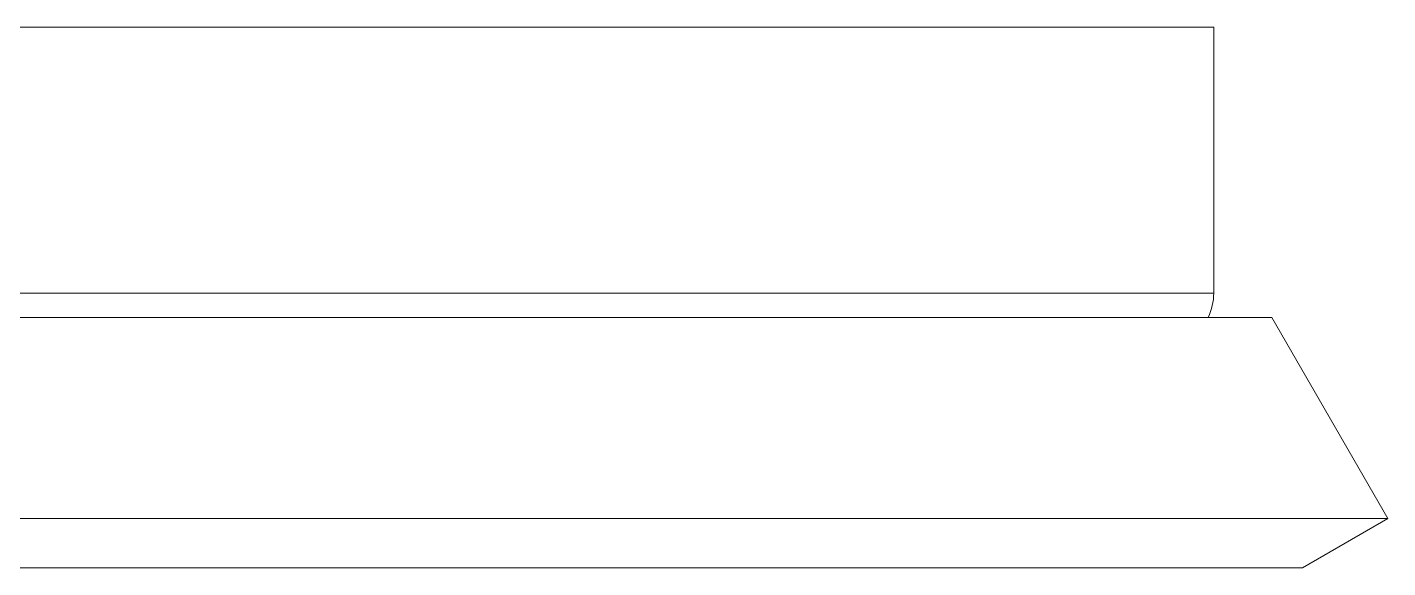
# Model space of a CAD drawing. Extents: x 840 to 1630, y 0 to 579.
# Drawn here: x 1372.91 to 1384.63, y 242.99 to 247.65 of the extents above; entities that cross this region are included whole.
import ezdxf

# ---------------------------------------------------------------- set-up
doc = ezdxf.new("R2010")
doc.units = 0
doc.header["$LTSCALE"] = 10
doc.header["$MEASUREMENT"] = 0
doc.layers.add('1', color=7, linetype='CONTINUOUS')

msp = doc.modelspace()

# ---------------------------------------------------------------- linework, layer by layer
at = {"layer": '1', "color": 7, "linetype": 'Continuous', "lineweight": 18}
for p, q in [((1383.13, 247.651), (1358.088, 247.651)), ((1383.13, 245.361), (1383.13, 247.651)), ((1383.63, 245.151), (1358.088, 245.151)), ((1384.63, 243.419), (1383.63, 245.151)), ((1384.63, 243.419), (1358.088, 243.419)), ((1383.896, 242.995), (1384.63, 243.419)), ((1383.896, 242.995), (1358.088, 242.995))]:
    msp.add_line(p, q, dxfattribs=at)
at = {"layer": '1', "color": 7, "linetype": 'Continuous', "lineweight": 13}
msp.add_line((1383.13, 245.361), (1358.088, 245.361), dxfattribs=at)
at = {"layer": '1', "color": 7, "linetype": 'Continuous', "lineweight": 18}
msp.add_arc((1382.63, 245.361), 0.5, 335.1968, 0, dxfattribs=at)

doc.saveas('drawing.dxf')
